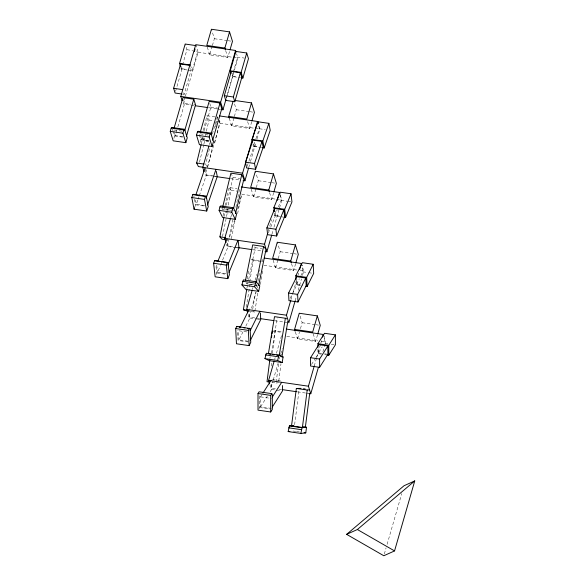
<?xml version="1.0" encoding="UTF-8"?>
<svg xmlns="http://www.w3.org/2000/svg" width="585" height="585" viewBox="0 0 585 585"><rect width="100%" height="100%" fill="white"/><g stroke="black" fill="none" stroke-linecap="round" stroke-linejoin="round"><path stroke-width="0.44" stroke-dasharray="2.92 2.19" d="M272.449 353.179L275.33 330.708L282.014 331.68M271.469 366.027L271.937 362.4M271.952 382.422L276.069 383.021L278.628 363.088M278.774 380.937L280.99 363.724M294.621 424.681L299.089 389.903M247.28 278.913L248.903 269.078M246.928 288.134L247.821 282.73M249.729 281.941L253.268 260.493L250.526 259.25L259.718 260.588M246.241 307.191L250.109 283.769M252.713 309.275L255.535 292.156M256.427 286.752L257.02 283.147M257.992 281.392L259.916 269.773M250.585 311.52L254.702 312.119L257.97 292.295M260.442 284.42L262.065 274.592M262.212 273.692L262.658 271.016M269.904 358.305L270.168 356.711M271.403 353.369L277.253 317.904M224.837 206.644L224.304 209.262L232.662 210.476M225.013 205.774L228.545 188.348M223.989 216.647L224.881 212.26M226.761 212.048L227.294 209.43M228.179 205.079L231.177 190.264L228.72 187.478L237.071 188.699M222.475 236.537L227.287 212.823M229.123 237.291L232.684 219.726M235.872 207.361L239.579 189.065M231.353 238.738L235.09 220.289M237.627 213.627L241.685 193.591M248.698 279.55L255.162 247.674L253.195 245.444M203.353 130.462L206.936 115.735L217.795 117.314L216.318 123.384M201.277 143.947L202.754 137.885M209.02 141.533L204.004 140.802L205.481 134.74M206.322 131.274L209.064 120.013L206.936 115.735M199.47 162.242L203.682 144.912M203.894 144.042L204.735 140.583L203.317 137.731M209.481 148.736L205.693 164.326L207.463 167.888M215.477 126.85L216.114 124.247M207.675 167.025L212.311 147.961M219.214 120.166L219.923 121.592L214.87 142.389L214.161 140.963M223.046 215.763L223.894 212.304L230.651 213.284M226.307 205.145L233.049 177.416L231.272 173.855M187.178 69.966L181.328 69.118L182.301 65.739M182.549 64.898L186.929 49.71L185.174 44.036M175.588 91.297L182.089 68.774L181.357 66.405M182.491 94.105L184.136 94.346L191.141 70.09L190.162 66.939M188.012 70.09L192.187 70.697L197.788 51.297L196.121 51.049M185.174 96.964L183.149 103.984L193.767 105.527M185.423 96.086L198.081 52.24L196.004 45.513M173.877 138.404L174.571 135.976L173.255 131.713M182.849 136.729L175.332 135.632L176.845 130.389M177.855 126.894L184.663 103.296L183.163 98.426M229.525 51.568L227.806 57.52L209.701 54.888L212.158 46.376M212.406 45.528L214.366 38.72L211.441 29.25M200.121 142.228L200.823 139.8L198.71 132.985M209.101 140.554L201.576 139.457L202.081 137.709M204.099 130.718L210.914 107.121L209.408 102.251M209.335 144.605L209.847 142.85M212.377 134.082L217.693 115.669M232.984 73.125L232.011 76.503L240.362 77.717M233.225 72.284L237.612 57.096L244.296 58.076M226.263 98.382L227.017 95.75M227.273 94.872L234.11 71.202M234.358 70.324L237.905 58.047L236.603 53.835M226.519 97.812L232.771 76.16L231.792 73.001M219.251 120.715L220.033 123.245L205.101 174.981L212.18 176.012M251.718 121.717L249.751 128.524L231.653 125.885L234.11 117.373M234.351 116.525L236.318 109.717L233.656 101.11M230.782 217.357L231.792 213.854M248.713 167.632L250.234 162.367M250.49 161.489L256.055 142.199M257.071 138.689L259.85 129.044L258.029 123.157M237.664 247.528L227.046 245.978L234.643 219.675M237.678 209.152L241.978 194.242L275.608 199.141M273.663 192.714L271.703 199.522L253.597 196.882L256.055 188.377M256.303 187.522L258.27 180.714L255.338 171.251M268.325 231.053L271.615 219.653M252.479 289.239L252.983 287.484M255.009 280.471L256.778 274.328M271.93 234.241L272.946 230.739M273.955 227.229L279.272 208.816M279.528 207.938L281.802 200.048L279.981 194.154M259.616 318.525L248.998 316.982L250.512 311.717M251.528 308.207L256.084 292.427M257.349 288.039L257.853 286.284M295.615 263.711L293.648 270.519L275.55 267.886L278.007 259.374M278.248 258.526L280.215 251.718L277.29 242.248M291.03 299.425L292.807 293.29M293.056 292.412L297.107 278.38M298.116 274.87L298.628 273.115M274.679 359.358L275.184 357.603M276.449 353.223L281.509 335.68M295.147 300.858L296.661 295.601M298.182 290.336L301.472 278.935M302.489 275.425L303.754 271.045L301.407 263.469M275.367 388.623L270.943 387.979L272.968 380.967M273.224 380.089L278.029 363.424M279.301 359.044L279.805 357.289M280.815 353.779L282.336 348.514M317.567 334.715L315.6 341.523L297.502 338.883L299.461 332.075M300.449 328.675L302.167 322.715L299.242 313.246M314.247 366.042L316.529 358.144M316.777 357.267L320.573 344.119M320.829 343.241L321.589 340.609M322.913 351.687L324.938 344.675M325.194 343.797L325.699 342.042L323.359 334.474M384.323 554.002L386.093 547.874M387.102 544.372L401.749 493.616M194.805 206.988L195.558 204.779L193.876 196.063M204.706 205.547L196.355 204.333L197.832 200.011M198.132 199.149L199.017 196.553M199.309 195.69L206.41 174.944L205.064 167.968M261.678 147.595L253.32 146.374L254.76 142.177M255.908 138.82L259.36 128.744L258.511 124.386M247.155 166.272L248.603 162.038M248.896 161.189L254.117 145.928L253.473 142.608M216.092 274.489L216.728 272.932L215.85 265.093M225.912 273.605L217.561 272.391L220.289 265.714M220.633 264.881L228.143 246.526L227.229 238.387M279.754 216.574L274.738 215.843L277.078 210.125M278.416 206.863L281.092 200.326L280.478 194.907M268.318 233.013L270.387 227.953M270.738 227.104L275.564 215.302L275.089 211.061M248.15 341.201L238.958 339.863L243.404 330.964M245.832 326.116L249.868 318.021L249.4 308.887M300.449 285.538L296.266 284.932L299.352 278.76M300.887 275.681L302.811 271.828L302.474 265.18M290.123 298.343L297.136 284.303L296.88 279.228M271.433 408.41L260.574 406.824L260.566 396.864L262 394.597M258.841 408.827L259.667 407.526L259.66 395.219M260.574 406.824L267.279 396.242M270.153 391.701L271.586 389.434L271.586 382.195M321.267 354.159L317.926 353.669L322.174 346.964M311.534 364.477L315.425 358.342M315.907 357.574L318.825 352.974L318.825 347.995M273.846 330.869L275.33 330.708M276.069 383.021L278.54 382.751M214.366 38.72L227.302 40.599M228.157 40.723L230.746 41.104M186.929 49.71L192.779 50.566M198.081 52.24L232.596 57.271M233.481 57.403L237.905 58.047M182.089 68.774L187.024 69.491M232.771 76.16L237.707 76.876M236.318 109.717L249.247 111.603M250.109 111.728L252.698 112.101M184.663 103.296L190.513 104.152M193.854 104.635L195.529 104.883M210.914 107.121L221.773 108.708M208.808 107.72L216.779 108.883M217.664 109.007L220.318 109.395M209.064 120.013L213.24 120.62M216.582 121.102L219.923 121.592M259.36 128.744L265.202 129.599M220.033 123.245L259.85 129.044M181.928 131.172L173.577 129.95L174.33 132.385M208.18 134.996L199.821 133.782L200.575 136.21M254.117 145.928L259.053 146.645M174.571 135.976L183.017 137.204M200.823 139.8L209.269 141.029M204.735 140.583L208.852 141.182M258.27 180.714L271.199 182.6M272.062 182.725L274.643 183.105M233.049 177.416L239.733 178.396M206.41 174.944L213.927 176.041M214.768 176.165L217.269 176.524M213.064 176.143L215.719 176.531M230.761 178.718L238.724 179.88M231.177 190.264L237.027 191.119M276.493 199.273L281.802 200.048M281.092 200.326L286.935 201.181M287.776 201.298L291.118 201.788M275.564 215.302L279.681 215.902M280.588 216.699L283.096 217.064M195.558 204.779L204.852 206.132M233.495 210.6L235.163 210.841M225.415 209.627L231.17 210.461M255.162 247.674L261.846 248.647M280.215 251.718L293.143 253.597M294.006 253.722L296.595 254.102M252.713 249.722L260.676 250.877M228.143 246.526L235.66 247.616M236.501 247.74L239.002 248.106M253.268 260.493L262.46 261.831M263.93 265.239L296.675 270.014M300.215 270.526L303.754 271.045M302.811 271.828L307.827 272.559M308.661 272.676L312.002 273.166M297.136 284.303L302.891 285.136M216.728 272.932L226.022 274.292M253.649 284.829L247.806 283.974L246.819 282.862M254.49 284.953L256.99 285.319M257.239 285.553L247.104 284.076L246.051 282.884M302.167 322.715L315.096 324.602M315.958 324.726L318.54 325.099M274.658 320.719L283.506 322.006M284.39 322.138L287.045 322.525M249.868 318.021L256.552 319M257.385 319.117L260.727 319.607M272.361 331.03L281.553 332.375M286.767 336.368L317.735 340.88M321.275 341.399L325.699 342.042M246.848 331.944L238.497 330.73L238.958 339.863M327.878 343.724L324.536 343.234L324.529 335.995M331.212 344.207L334.554 344.697M248.23 341.969L238.095 340.492L237.568 330.218M318.825 352.974L323.761 353.691M324.587 353.808L327.878 354.291M324.609 354.642L326.276 354.89M280.507 354.422L282.153 354.664M272.42 379.599L281.604 380.937M278.906 389.142L281.568 389.53M297.494 391.848L305.458 393.01M306.343 393.135L308.997 393.522M271.586 389.434L275.762 390.041M276.603 390.166L280.778 390.773M260.566 396.864L271.425 398.451M259.667 407.526L269.802 409.003M293.122 431.035L295.659 431.401M296.5 431.525L299.886 432.022M261.385 260.83L262.76 261.451M253.173 311.425L254.702 312.119M202.234 137.241L204.004 140.802M222.848 208.516L223.558 209.942M221.898 208.289L222.695 209.898M225.671 50.639L227.806 57.52M247.623 121.636L249.751 128.524M269.575 192.64L271.703 199.522M291.52 263.638L293.648 270.519M313.202 333.779L315.6 341.523M207.309 47.136L209.701 54.888M229.254 118.141L231.653 125.885M251.206 189.138L253.597 196.882M273.158 260.135L275.55 267.886M295.374 331.995L297.502 338.883M262.109 259.352L262.628 261.034M190.432 65.015L192.187 70.697M180.823 67.494L181.328 69.118M200.823 137.022L201.576 139.457M183.653 92.766L184.136 94.346M226.527 244.296L227.046 245.978M248.215 314.452L248.998 316.982M269.904 384.616L270.943 387.979M174.579 133.197L175.332 135.632M172.465 129.161L172.992 130.864M252.983 144.634L253.32 146.374M195.514 199.975L196.355 204.333M274.431 213.13L274.738 215.843M216.742 265.159L217.561 272.391M296.098 281.604L296.266 284.932M317.918 349.143L317.926 353.669"/><path stroke-width="0.88" d="M271.55 337.326L271.784 335.527M272.018 333.728L272.361 331.03M269.809 359.958L267.016 381.705L269.48 382.063M303.14 426.772L306.518 427.262L305.794 432.878L300.844 433.419L288.171 431.576L289.385 425.902L292.061 425.609M309.721 393.266L305.363 427.16L302.394 427.481L291.527 425.902L296.346 388.44L300.99 388.36M300.844 433.419L302.057 427.745L306.518 427.262M302.394 427.481L307.205 390.027L309.436 389.785M248.12 311.154L243.36 309.765L246.782 289.041M264.939 358.627L266.314 353.252L278.986 355.095L283.103 356.96L282.182 362.546L269.51 360.704L264.939 358.627L277.604 360.477L282.182 362.546M268.361 353.903L274.511 316.661L285.37 318.24L286.745 318.862M277.604 360.477L278.986 355.095M285.37 318.24L279.228 355.483L281.283 356.419M281.97 356.726L287.82 321.26M225.24 239.653L221.942 239.17L219.894 236.852L223.814 217.532M241.897 284.88L243.411 279.901L256.084 281.743L259.777 285.926L258.672 291.367L246 289.524L241.897 284.88L254.57 286.723L258.672 291.367M245.524 280.303L252.705 244.888L263.564 246.468L266.021 249.254M254.57 286.723L256.084 281.743M256.384 281.89L263.564 246.468M258.665 285.56L265.846 250.146M203.353 167.288L198.417 166.571L196.64 163.01L201.064 144.817M219.083 210.373L219.923 206.907L220.699 205.891L233.371 207.733L236.559 214.147L235.302 219.346L222.629 217.496L219.083 210.373L231.748 212.223L235.302 219.346M222.702 206.936L230.921 173.145L241.78 174.725L243.55 178.286M231.748 212.223L232.596 208.757L233.371 207.733M233.561 208.516L241.78 174.725M235.477 213.657L243.908 179.003M180.575 66.683L179.573 63.436L185.174 44.036L196.033 45.615M181.672 93.988L175.09 93.022L173.621 88.291L180.626 64.043L189.672 65.359M170.25 131.362L171.178 128.122L171.939 127.457L184.611 129.3L187.244 137.819L185.847 142.674L173.175 140.824L170.25 131.362L182.915 133.204L185.847 142.674M182.11 100.613L180.809 96.408L195.741 44.672L235.565 50.471L236.084 52.153M194.33 51.524L195.061 48.986M174.081 128.203L182.908 97.615L193.774 99.201L195.529 104.883L186.447 136.342M182.915 133.204L183.851 129.972L184.611 129.3M184.692 130.66L193.774 99.201M196.494 135.186L197.43 131.947L198.183 131.281L210.856 133.124L213.488 141.643L212.092 146.499L199.419 144.649L196.494 135.186L209.167 137.029L212.092 146.499M200.326 132.027L209.159 101.439L220.018 103.026L221.773 108.708L212.691 140.166M224.874 48.058L229.547 31.89L211.441 29.25L206.776 45.418L224.874 48.058L225.408 49.776M230.015 49.864L232.472 41.352L229.547 31.89M209.167 137.029L210.095 133.797L210.856 133.124M210.936 134.484L220.018 103.026M221.203 109.527L222.973 109.783L220.633 102.207L235.565 50.471M231.009 73.257L230.256 70.822L235.857 51.421L246.716 53.001L248.471 58.683L242.87 78.083L241.203 77.842M204.055 171.617L202.754 167.405L208.83 146.36M224.304 95.677L231.309 71.428L240.355 72.745L241.817 77.476L234.819 101.731L225.766 100.408L224.304 95.677L233.356 97L234.819 101.731M222.973 109.783L226.007 99.26M233.356 97L240.355 72.745M242.87 78.083L241.115 72.401L246.716 53.001M229.254 118.141L228.728 116.415L233.144 101.103M235.119 100.503L251.492 102.887L246.826 119.055L228.728 116.415M251.959 120.861L254.416 112.357L251.492 102.887M243.148 180.524L244.918 180.78L242.578 173.211L257.51 121.475L219.463 115.925M226.007 242.614L224.706 238.409L230.527 218.234M244.918 180.78L248.464 168.509M268.778 190.052L273.444 173.884L255.338 171.251L250.672 187.419L268.778 190.052L269.305 191.778M273.912 191.865L276.369 183.354L273.444 173.884M265.1 251.528L266.87 251.784L264.53 244.208L267.564 233.686M273.89 211.763L274.402 210.008M277.18 200.362L279.462 192.472L241.408 186.929M247.696 312.77L246.658 309.406L252.223 290.116M266.87 251.784L271.681 235.119M290.723 261.056L295.388 244.888L277.29 242.248L272.625 258.416L290.723 261.056L291.257 262.775M295.864 262.862L298.321 254.351L295.388 244.888M295.147 300.858L288.814 322.781L286.474 315.213L290.782 300.302M299.637 269.612L301.407 263.469L264.245 258.058M269.641 383.775L268.603 380.404L274.175 361.113M295.103 331.139L294.569 329.413L299.242 313.246L317.341 315.885L320.266 325.355L317.809 333.859M317.341 315.885L312.675 332.053L294.569 329.413M308.997 393.522L310.767 393.785L308.427 386.21L314.247 366.042M322.598 337.099L323.359 334.474L286.189 329.055M310.767 393.785L318.357 367.475M394.546 550.924L414.75 480.914L404.023 485.74L346.642 534.354L383.818 555.75L394.546 550.924L357.377 529.52L346.642 534.354M191.807 197.562L192.809 194.622L193.54 194.315L206.205 196.165L208.231 206.629L206.724 211.031L194.052 209.189L191.807 197.562L204.472 199.412L206.724 211.031M195.895 194.761L205.064 167.968M194.052 209.189L194.556 207.719M204.472 199.412L205.481 196.472L206.205 196.165M206.161 198.074L215.923 169.555M207.514 205.05L217.269 176.524L216.26 171.295M252.479 142.016L251.974 139.405L258.007 121.768L268.866 123.355L270.219 130.331L264.186 147.961L262.511 147.72M245.451 162.155L252.991 140.115L262.043 141.438L263.162 147.244L255.623 169.284L246.57 167.968L245.451 162.155L254.497 163.478L255.623 169.284M254.497 163.478L262.043 141.438M264.186 147.961L262.833 140.985L268.866 123.355M213.613 263.257L214.673 260.669L228.026 262.577L229.4 274.782L227.814 278.657L215.141 276.815L213.613 263.257L226.285 265.107L227.814 278.657M218.008 260.917L226.885 239.221M226.285 265.107L227.346 262.519L228.026 262.577M227.843 265.005L237.744 240.808M229.101 272.303L239.002 248.106L238.19 240.874M274.233 211.324L273.824 207.712L280.171 192.194L291.037 193.774L291.952 201.913L285.597 217.43L283.93 217.181M266.862 227.916L274.804 208.523L283.857 209.839L284.617 216.618L276.676 236.018L267.63 234.695L266.862 227.916L275.915 229.24L276.676 236.018M275.915 229.24L283.857 209.839M285.597 217.43L284.683 209.291L291.037 193.774M235.682 328.543L236.771 326.357L250.066 328.638L250.768 342.342L249.13 345.618L236.457 343.768L235.682 328.543L248.354 330.393L249.444 328.207M240.113 327.49L248.596 310.503M250.161 330.693L259.857 311.279M250.226 340.638L260.727 319.607L260.391 312.96M295.973 279.118L295.805 275.791L302.35 262.687L313.209 264.274L313.677 273.407L307.132 286.511L305.458 286.27M288.566 293.07L296.749 276.69L305.801 278.007L306.189 285.619L298.006 301.999L288.953 300.683L288.566 293.07L297.619 294.387L305.801 278.007M307.132 286.511L306.664 277.378L313.209 264.274M258.007 393.537L259.104 391.796L271.776 393.639L272.325 394.429L272.339 409.368L270.687 411.979L258.014 410.129L258.007 393.537L270.672 395.38L271.776 393.639M262.957 393.083L271.104 380.235M272.383 396.937L281.487 382.575M272.391 406.897L282.445 391.014L282.445 385.588M317.918 347.336L317.918 343.709L324.529 333.282L335.388 334.861L335.395 344.821L328.785 355.256L327.11 355.007M310.562 357.713L318.825 344.675L327.871 345.991L327.878 354.291L319.615 367.336L310.562 366.013L310.562 357.713L319.607 359.036L327.871 345.991M328.785 355.256L328.777 345.296L335.388 334.861M357.377 529.52L414.75 480.914M291.527 425.902L293.758 425.653M288.171 431.576L289.824 431.394M179.573 63.436L190.432 65.015M230.256 70.822L241.115 72.401M173.621 88.291L182.674 89.615M180.809 96.408L220.633 102.207M195.536 105.783L207.924 107.589M251.974 139.405L262.833 140.985M171.178 128.122L183.851 129.972M197.43 131.947L210.095 133.797M196.64 163.01L204.048 164.085M202.754 167.405L242.578 173.211M216.604 176.655L229.876 178.593M192.809 194.622L205.481 196.472M273.824 207.712L284.683 209.291M219.923 206.907L232.596 208.757M219.894 236.852L225.656 237.693M224.706 238.409L264.53 244.208M238.548 247.652L251.828 249.59M214.673 260.669L227.346 262.519M295.805 275.791L306.664 277.378M242.636 281.246L255.309 283.096M246.658 309.406L286.474 315.213M243.36 309.765L247.477 310.364M260.5 318.657L273.773 320.587M239.089 327.037L240.779 327.286M243.309 327.651L244.998 327.9M247.535 328.265L250.066 328.638M317.918 343.709L328.777 345.296M269.202 354.02L270.87 354.269M272.544 354.51L274.211 354.751M276.72 355.117L278.387 355.366M281.414 356.718L283.103 356.96M265.553 354.905L278.226 356.755M268.603 380.404L308.427 386.21M303.498 388.725L305.165 388.974M296.346 388.44L307.205 390.027M282.453 389.654L296.61 391.716M289.385 425.902L302.057 427.745M288.654 427.825L301.319 429.675M304.105 432.637L305.794 432.878M236.771 326.357L237.4 326.788M257.51 121.475L258.029 123.157M279.462 192.472L279.981 194.154M258.007 121.768L258.343 123.515M297.619 294.387L298.006 301.999M248.354 330.393L249.13 345.618M319.607 359.036L319.615 367.336M270.672 395.38L270.687 411.979"/></g></svg>
